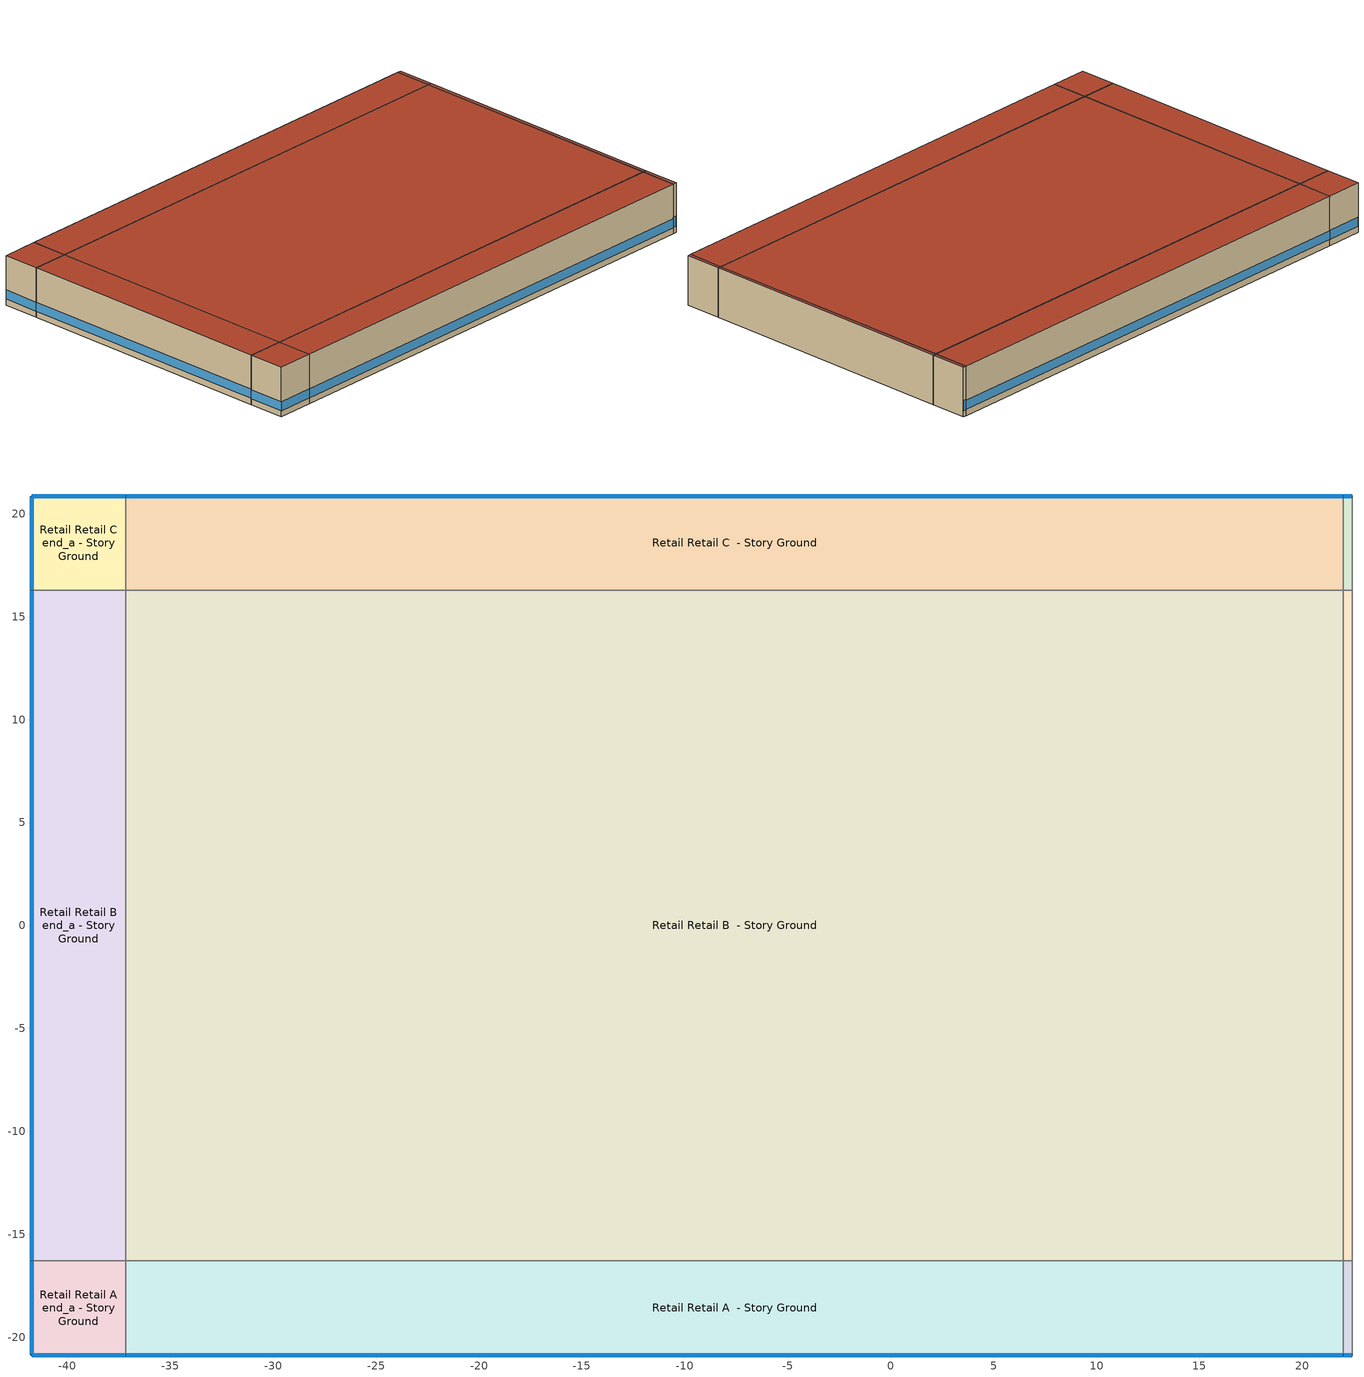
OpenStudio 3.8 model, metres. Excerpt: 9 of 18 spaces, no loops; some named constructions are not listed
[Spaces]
Retail Retail A end_a - Story Ground
 floor ground (Foundation F 126 Perim 914 Area 209): -41.74,-20.87 -41.74,-16.3 -37.16,-16.3 -37.16,-20.87 z0
 wall outside: -41.74,-16.3 -41.74,-20.87 -37.16,-20.87 z0:6.1
 wall to Retail Retail B end_a - Story Ground: -37.16,-16.3 -41.74,-16.3 z0:6.1
 wall to Retail Retail A  - Story Ground: -37.16,-20.87 -37.16,-16.3 z0:6.1
 window (Window U-1.01 SHGC 0.58): -41.74,-16.32 -41.74,-20.84 / -41.71,-20.87 -37.19,-20.87 z0.76:1.87
 roof outside: -37.16,-20.87 -37.16,-16.3 -41.74,-16.3 -41.74,-20.87 z6.1
Retail Retail B end_a - Story Ground
 floor ground (Foundation F 126 Perim 3259 Area 14901): -41.74,-16.3 -41.74,16.3 -37.16,16.3 -37.16,-16.3 z0
 wall outside: -41.74,16.3 -41.74,-16.3 z0:6.1
 wall to Retail Retail C end_a - Story Ground: -37.16,16.3 -41.74,16.3 z0:6.1
 wall to Retail Retail B  - Story Ground: -37.16,-16.3 -37.16,16.3 z0:6.1
 window (Window U-1.01 SHGC 0.58): -41.74,16.27 -41.74,-16.27 z0.76:1.86
 roof outside: -37.16,-16.3 -37.16,16.3 -41.74,16.3 -41.74,-16.3 z6.1
Retail Retail C end_a - Story Ground
 floor ground (Foundation F 126 Perim 914 Area 209): -41.74,16.3 -41.74,20.87 -37.16,20.87 -37.16,16.3 z0
 wall outside: -37.16,20.87 -41.74,20.87 -41.74,16.3 z0:6.1
 wall to Retail Retail C  - Story Ground: -37.16,16.3 -37.16,20.87 z0:6.1
 window (Window U-1.01 SHGC 0.58): -41.74,20.84 -41.74,16.32 / -37.19,20.87 -41.71,20.87 z0.76:1.87
 roof outside: -37.16,16.3 -37.16,20.87 -41.74,20.87 -41.74,16.3 z6.1
Retail Retail A  - Story Ground
 floor ground (Foundation F 126 Perim 5916 Area 27048): -37.16,-20.87 -37.16,-16.3 22,-16.3 22,-20.87 z0
 wall outside: -37.16,-20.87 22,-20.87 z0:6.1
 wall to Retail Retail B  - Story Ground: 22,-16.3 -37.16,-16.3 z0:6.1
 wall to Retail Entry A  - Story Ground: 22,-20.87 22,-16.3 z0:6.1
 window (Window U-1.01 SHGC 0.58): -37.14,-20.87 21.97,-20.87 z0.76:1.86
 roof outside: 22,-20.87 22,-16.3 -37.16,-16.3 -37.16,-20.87 z6.1
Retail Retail B  - Story Ground
 floor ground (Foundation F 126 Perim 0 Area 192816): -37.16,-16.3 -37.16,16.3 22,16.3 22,-16.3 z0
 wall to Retail Retail C  - Story Ground: 22,16.3 -37.16,16.3 z0:6.1
 wall to Retail Entry B  - Story Ground: 22,-16.3 22,16.3 z0:6.1
 roof outside: 22,-16.3 22,16.3 -37.16,16.3 -37.16,-16.3 z6.1
Retail Retail C  - Story Ground
 floor ground (Foundation F 126 Perim 5916 Area 27048): -37.16,16.3 -37.16,20.87 22,20.87 22,16.3 z0
 wall outside: 22,20.87 -37.16,20.87 z0:6.1
 wall to Retail Entry C  - Story Ground: 22,16.3 22,20.87 z0:6.1
 window (Window U-1.01 SHGC 0.58): 21.97,20.87 -37.14,20.87 z0.76:1.86
 roof outside: 22,16.3 22,20.87 -37.16,20.87 -37.16,16.3 z6.1
Retail Entry A  - Story Ground
 floor ground (Foundation F 126 Perim 043 Area 198): 22,-20.87 22,-16.3 22.43,-16.3 22.43,-20.87 z0
 wall outside: 22,-20.87 22.43,-20.87 z0:6.1
 wall to Retail Entry B  - Story Ground: 22.43,-16.3 22,-16.3 z0:6.1
 wall to Retail Point_of_Sale A  - Story Ground: 22.43,-20.87 22.43,-16.3 z0:6.1
 window (Window U-1.01 SHGC 0.58): 22.02,-20.87 22.4,-20.87 z0.76:2
 roof outside: 22.43,-20.87 22.43,-16.3 22,-16.3 22,-20.87 z6.1
Retail Entry B  - Story Ground
 floor ground (Foundation F 126 Perim 0 Area 1415): 22,-16.3 22,16.3 22.43,16.3 22.43,-16.3 z0
 wall to Retail Entry C  - Story Ground: 22.43,16.3 22,16.3 z0:6.1
 wall to Retail Point_of_Sale B  - Story Ground: 22.43,-16.3 22.43,16.3 z0:6.1
 roof outside: 22.43,-16.3 22.43,16.3 22,16.3 22,-16.3 z6.1
Retail Entry C  - Story Ground
 floor ground (Foundation F 126 Perim 043 Area 198): 22,16.3 22,20.87 22.43,20.87 22.43,16.3 z0
 wall outside: 22.43,20.87 22,20.87 z0:6.1
 wall to Retail Point_of_Sale C  - Story Ground: 22.43,16.3 22.43,20.87 z0:6.1
 window (Window U-1.01 SHGC 0.58): 22.4,20.87 22.02,20.87 z0.76:2
 roof outside: 22.43,16.3 22.43,20.87 22,20.87 22,16.3 z6.1
[Schedule:Ruleset]
Name | Default Day Schedule | Summer Design Day Schedule | Winter Design Day Schedule
Clothing Schedule | Clothing Schedule Default Winter Clothes
Retail Activity | Retail Activity Default | Retail Activity Summer Design Day | Retail Activity Winter Design Day
Mercantile_Retail BLDG_LIGHT_EndUseData | Mercantile_Retail BLDG_LIGHT_EndUseData Default | Mercantile_Retail BLDG_LIGHT_EndUseData Summer Design Day | Mercantile_Retail BLDG_LIGHT_EndUseData Winter Design Day
Mercantile_Retail BLDG_EQUIP_EndUseData | Mercantile_Retail BLDG_EQUIP_EndUseData Default | Mercantile_Retail BLDG_EQUIP_EndUseData Summer Design Day | Mercantile_Retail BLDG_EQUIP_EndUseData Winter Design Day
Retail Infil Half On | Retail Infil Half On Default | Retail Infil Half On Summer Design Day | Retail Infil Half On Winter Design Day
Mercantile_Retail BLDG_LIGHT_EndUseData BPR Adjusted | Mercantile_Retail BLDG_LIGHT_EndUseData Default 1 | Mercantile_Retail BLDG_LIGHT_EndUseData Summer Design Day 1 | Mercantile_Retail BLDG_LIGHT_EndUseData Winter Design Day 1
Mercantile_Retail BLDG_EQUIP_EndUseData BPR Adjusted | Mercantile_Retail BLDG_EQUIP_EndUseData Default 1 | Mercantile_Retail BLDG_EQUIP_EndUseData Summer Design Day 1 | Mercantile_Retail BLDG_EQUIP_EndUseData Winter Design Day 1
[Schedule:Day]
Clothing Schedule Default Winter Clothes; Mercantile_Retail BLDG_LIGHT_EndUseData Summer Design Day; Mercantile_Retail BLDG_EQUIP_EndUseData Summer Design Day; Retail Infil Half On Winter Design Day; Mercantile_Retail BLDG_LIGHT_EndUseData Summer Design Day 1; Mercantile_Retail BLDG_EQUIP_EndUseData Summer Design Day 1: 24, 0, 1
Clothing Schedule Summer Clothes: 24, 0, 0.5
Air Velocity Schedule Default: 24, 0, 0.2
Work Efficiency Schedule Default; Mercantile_Retail BLDG_LIGHT_EndUseData Winter Design Day; Mercantile_Retail BLDG_EQUIP_EndUseData Winter Design Day; Mercantile_Retail BLDG_LIGHT_EndUseData Winter Design Day 1; Mercantile_Retail BLDG_EQUIP_EndUseData Winter Design Day 1: 24, 0, 0
Retail Bldg Occ Sat Day: Average, 0, 45, 0.2, 1, 0, 0.175, 1, 15, 0.15, 1, 30, 0.125, 1, 45, 0.1, 2, 0, 0.075, 2, 15, 0.05, 2, 30, 0.025, 2, 45, 0, 3, 45, 0, 4, 0, 0.025, 4, 15, 0.05, 4, 30, 0.075, 4, 45, 0.1, 5, 0, 0.125, 5, 15, 0.15, 5, 30, 0.175, 5, 45, 0.2, 6, 0, 0.275, 6, 15, 0.35, 6, 30, 0.425, 6, 45, 0.5, 7, 0, 0.525, 7, 15, 0.55, 7, 30, 0.575, 7, 45, 0.6, 8, 0, 0.611111, 8, 15, 0.622222, 8, 30, 0.633333, 8, 45, 0.644444, 9, 0, 0.655556, 9, 15, 0.666667, 9, 30, 0.677778, 9, 45, 0.688889, 10, 0, 0.7, 10, 15, 0.711111, 10, 30, 0.722222, 10, 45, 0.733333, 11, 0, 0.744444, 11, 15, 0.755556, 11, 30, 0.766667, 11, 45, 0.777778, 12, 0, 0.788889, 12, 15, 0.8, 20, 45, 0.8, 21, 0, 0.75, 21, 15, 0.7, 21, 30, 0.65, 21, 45, 0.6, 22, 0, 0.5, 22, 15, 0.4, 22, 30, 0.3, 22, 45, 0.2, 24, 0, 0.2
Retail Bldg Occ Sun Day: Average, 4, 45, 0, 5, 0, 0.025, 5, 15, 0.05, 5, 30, 0.075, 5, 45, 0.1, 6, 0, 0.125, 6, 15, 0.15, 6, 30, 0.175, 6, 45, 0.2, 7, 15, 0.2, 7, 30, 0.208333, 7, 45, 0.216667, 8, 0, 0.225, 8, 15, 0.233333, 8, 30, 0.241667, 8, 45, 0.25, 9, 0, 0.258333, 9, 15, 0.266667, 9, 30, 0.275, 9, 45, 0.283333, 10, 0, 0.291667, 10, 15, 0.3, 10, 30, 0.308333, 10, 45, 0.316667, 11, 0, 0.325, 11, 15, 0.333333, 11, 30, 0.341667, 11, 45, 0.35, 12, 0, 0.358333, 12, 15, 0.366667, 12, 30, 0.375, 12, 45, 0.383333, 13, 0, 0.391667, 13, 15, 0.4, 20, 45, 0.4, 21, 0, 0.35, 21, 15, 0.3, 21, 30, 0.25, 21, 45, 0.2, 22, 0, 0.175, 22, 15, 0.15, 22, 30, 0.125, 22, 45, 0.1, 23, 0, 0.075, 23, 15, 0.05, 23, 30, 0.025, 23, 45, 0, 24, 0, 0
Retail Activity Default; autogen Retail Activity 0_day_sch; autogen Retail Activity 1_day_sch: Average, 24, 0, 120
Retail Activity Winter Design Day; Retail Activity Summer Design Day: 24, 0, 120
Mercantile_Retail BLDG_LIGHT_EndUseData Default: Average, 0, 15, 0.0949353, 0, 30, 0.0826573, 0, 45, 0.0804308, 1, 0, 0.0782042, 1, 15, 0.0759777, 1, 30, 0.0737512, 1, 45, 0.0718121, 2, 0, 0.069873, 2, 15, 0.0679339, 2, 30, 0.0659947, 2, 45, 0.0655365, 3, 0, 0.0650782, 3, 15, 0.0646199, 3, 30, 0.0641616, 3, 45, 0.0659415, 4, 0, 0.0677214, 4, 15, 0.0695013, 4, 30, 0.0712813, 4, 45, 0.0775099, 5, 0, 0.0837386, 5, 15, 0.0899672, 5, 30, 0.0961959, 5, 45, 0.112231, 6, 0, 0.128267, 6, 15, 0.144303, 6, 30, 0.160338, 6, 45, 0.216883, 7, 0, 0.273428, 7, 15, 0.329972, 7, 30, 0.386517, 7, 45, 0.482703, 8, 0, 0.578889, 8, 15, 0.675075, 8, 30, 0.771261, 8, 45, 0.813948, 9, 0, 0.856634, 9, 15, 0.899321, 9, 30, 0.942007, 9, 45, 0.949002, 10, 0, 0.955997, 10, 15, 0.962992, 10, 30, 0.969987, 10, 45, 0.970167, 11, 0, 0.970348, 11, 15, 0.970528, 11, 30, 0.970708, 11, 45, 0.970744, 12, 0, 0.970781, 12, 15, 0.970817, 12, 30, 0.970854, 12, 45, 0.970914, 13, 0, 0.970973, 13, 15, 0.971033, 13, 30, 0.971093, 13, 45, 0.971154, 14, 0, 0.971215, 14, 15, 0.971276, 14, 30, 0.971337, 14, 45, 0.971338, 15, 0, 0.971338, 15, 15, 0.971339, 15, 30, 0.97134, 15, 45, 0.971347, 16, 0, 0.971355, 16, 15, 0.971362, 16, 30, 0.971369, 16, 45, 0.971331, 17, 0, 0.971293, 17, 15, 0.971255, 17, 30, 0.971217, 17, 45, 0.971133, 18, 0, 0.971049, 18, 15, 0.970964, 18, 30, 0.97088, 18, 45, 0.970731, 19, 0, 0.970582, 19, 15, 0.970434, 19, 30, 0.970285, 19, 45, 0.969479, 20, 0, 0.968674, 20, 15, 0.967868, 20, 30, 0.967063, 20, 45, 0.935605, 21, 0, 0.904148, 21, 15, 0.872691, 21, 30, 0.841234, 21, 45, 0.733932, 22, 0, 0.626629, 22, 15, 0.519327, 22, 30, 0.412025, 22, 45, 0.341961, 23, 0, 0.271897, 23, 15, 0.201833, 23, 30, 0.131769, 23, 45, 0.119491, 24, 0, 0.107213
Mercantile_Retail BLDG_LIGHT_EndUseData Sun Day: Average, 0, 15, 0.148534, 0, 30, 0.165665, 0, 45, 0, 1, 0, 0.199927, 1, 15, 0.217058, 1, 30, 0.234189, 1, 45, 0.25132, 2, 0, 0.268451, 2, 15, 0.285582, 2, 30, 0.302713, 2, 45, 0.319844, 3, 0, 0.336975, 3, 15, 0.354106, 3, 30, 0.371237, 3, 45, 0.388368, 4, 0, 0.405499, 4, 15, 0.42263, 4, 30, 0.439761, 4, 45, 0.456892, 5, 0, 0.547289, 5, 15, 0.637685, 5, 30, 0.728082, 5, 45, 0.818479, 6, 0, 0.855294, 6, 15, 0.892109, 6, 30, 0.928924, 6, 45, 0.965739, 7, 0, 0.966679, 7, 15, 0.967618, 7, 30, 0.968558, 7, 45, 0.969498, 8, 0, 0.969515, 8, 15, 0.969532, 8, 30, 0.96955, 8, 45, 0.969567, 9, 0, 0.969584, 9, 15, 0.969602, 9, 30, 0.969619, 9, 45, 0.969636, 10, 0, 0.969654, 10, 15, 0.969671, 10, 30, 0.969688, 10, 45, 0.969706, 11, 0, 0.969723, 11, 15, 0.96974, 11, 30, 0.969758, 11, 45, 0.969775, 12, 0, 0.969792, 12, 15, 0.96981, 12, 30, 0.969827, 12, 45, 0.969844, 13, 0, 0.969938, 13, 15, 0.970031, 13, 30, 0.970125, 13, 45, 0.970218, 14, 0, 0.970233, 14, 15, 0.970248, 14, 30, 0.970264, 14, 45, 0.970279, 15, 0, 0.970226, 15, 15, 0.970174, 15, 30, 0.970121, 15, 45, 0.970069, 16, 0, 0.970051, 16, 15, 0.970034, 16, 30, 0.970016, 16, 45, 0.969999, 17, 0, 0.969981, 17, 15, 0.969963, 17, 30, 0.969946, 17, 45, 0.969928, 18, 0, 0.969911, 18, 15, 0.969893, 18, 30, 0.969876, 18, 45, 0.969858, 19, 0, 0.969841, 19, 15, 0.969823, 19, 30, 0.969806, 19, 45, 0.969788, 20, 0, 0.969771, 20, 15, 0.969753, 20, 30, 0.969736, 20, 45, 0.969718, 21, 0, 0.969173, 21, 15, 0.968628, 21, 30, 0.968083, 21, 45, 0.967538, 22, 0, 0.959016, 22, 15, 0.950493, 22, 30, 0.94197, 22, 45, 0.933447, 23, 0, 0.895457, 23, 15, 0.857466, 23, 30, 0.819475, 23, 45, 0.781484, 24, 0, 0.72951
Mercantile_Retail BLDG_EQUIP_EndUseData Default: Average, 0, 15, 0.46285, 0, 30, 0.455475, 0, 45, 0.4481, 1, 0, 0.446582, 1, 15, 0.445064, 1, 30, 0.443545, 1, 45, 0.442027, 2, 0, 0.440509, 2, 15, 0.438991, 2, 30, 0.437473, 2, 45, 0.435955, 3, 0, 0.434436, 3, 15, 0.432918, 3, 30, 0.4314, 3, 45, 0.428325, 4, 0, 0.42525, 4, 15, 0.422175, 4, 30, 0.4191, 4, 45, 0.4186, 5, 0, 0.4181, 5, 15, 0.4176, 5, 30, 0.4171, 5, 45, 0.417625, 6, 0, 0.41815, 6, 15, 0.418675, 6, 30, 0.4192, 6, 45, 0.420075, 7, 0, 0.42095, 7, 15, 0.421825, 7, 30, 0.4227, 7, 45, 0.425075, 8, 0, 0.42745, 8, 15, 0.429825, 8, 30, 0.4322, 8, 45, 0.4372, 9, 0, 0.4422, 9, 15, 0.4472, 9, 30, 0.4522, 9, 45, 0.46335, 10, 0, 0.4745, 10, 15, 0.48565, 10, 30, 0.4968, 10, 45, 0.5121, 11, 0, 0.5274, 11, 15, 0.5427, 11, 30, 0.558, 11, 37, 0.6308, 11, 52, 0.647975, 12, 7, 0.66515, 12, 22, 0.682325, 12, 37, 0.6995, 12, 52, 0.712125, 13, 7, 0.72475, 13, 22, 0.737375, 13, 37, 0.75, 13, 52, 0.75605, 14, 7, 0.7621, 14, 22, 0.76815, 14, 37, 0.7742, 14, 52, 0.776275, 15, 7, 0.77835, 15, 22, 0.780425, 15, 37, 0.7825, 15, 52, 0.783725, 16, 7, 0.78495, 16, 22, 0.786175, 16, 37, 0.7874, 16, 45, 0.7933, 17, 0, 0.789075, 17, 15, 0.78485, 17, 30, 0.780625, 17, 45, 0.7764, 18, 0, 0.768975, 18, 15, 0.76155, 18, 30, 0.754125, 18, 45, 0.7467, 19, 0, 0.735225, 19, 15, 0.72375, 19, 30, 0.712275, 19, 45, 0.7008, 20, 0, 0.686175, 20, 15, 0.67155, 20, 30, 0.656925, 20, 45, 0.6423, 21, 0, 0.62796, 21, 15, 0.61362, 21, 30, 0.59928, 21, 45, 0.58494, 22, 0, 0.571605, 22, 15, 0.55827, 22, 30, 0.544935, 22, 45, 0.5316, 23, 0, 0.5181, 23, 15, 0.5046, 23, 30, 0.4911, 23, 45, 0.4776, 24, 0, 0.470225
Mercantile_Retail BLDG_EQUIP_EndUseData Wknd Day; autogen Schedule Rule 7 1_day_sch: Average, 0, 15, 0.164575, 0, 30, 0.137827, 0, 45, 0.133779, 1, 0, 0.129731, 1, 15, 0.125682, 1, 30, 0.121634, 1, 45, 0.114223, 2, 0, 0.106812, 2, 15, 0.0994016, 2, 30, 0.0919909, 2, 45, 0.0845116, 3, 0, 0.0770322, 3, 15, 0.0695529, 3, 30, 0.0620736, 3, 45, 0.0568587, 4, 0, 0.0516437, 4, 15, 0.0464288, 4, 30, 0.0412139, 4, 45, 0.0397729, 5, 0, 0.0383319, 5, 15, 0.036891, 5, 30, 0.03545, 5, 45, 0.0404591, 6, 0, 0.0454682, 6, 15, 0.0504772, 6, 30, 0.0554863, 6, 45, 0.062897, 7, 0, 0.0703077, 7, 15, 0.0777184, 7, 30, 0.0851291, 7, 45, 0.0941866, 8, 0, 0.103244, 8, 15, 0.112302, 8, 30, 0.121359, 8, 45, 0.13323, 9, 0, 0.145101, 9, 15, 0.156972, 9, 30, 0.168843, 9, 45, 0.175842, 10, 0, 0.182841, 10, 15, 0.18984, 10, 30, 0.196839, 10, 45, 0.204249, 11, 0, 0.21166, 11, 15, 0.219071, 11, 30, 0.226481, 11, 45, 0.240342, 12, 0, 0.254203, 12, 15, 0.268064, 12, 30, 0.281924, 12, 45, 0.300657, 13, 0, 0.319389, 13, 15, 0.338122, 13, 30, 0.356855, 13, 45, 0.380116, 14, 0, 0.403377, 14, 15, 0.426639, 14, 30, 0.4499, 14, 45, 0.478102, 15, 0, 0.506304, 15, 15, 0.534506, 15, 30, 0.562707, 15, 45, 0.584116, 16, 0, 0.605525, 16, 15, 0.626933, 16, 30, 0.648342, 16, 45, 0.660899, 17, 0, 0.673456, 17, 15, 0.686013, 17, 30, 0.69857, 17, 45, 0.701178, 18, 0, 0.703785, 18, 15, 0.706393, 18, 30, 0.709, 18, 45, 0.702687, 19, 0, 0.696374, 19, 15, 0.690062, 19, 30, 0.683749, 19, 45, 0.668104, 20, 0, 0.652459, 20, 15, 0.636814, 20, 30, 0.62117, 20, 45, 0.596879, 21, 0, 0.572588, 21, 15, 0.548298, 21, 30, 0.524007, 21, 45, 0.4921, 22, 0, 0.460193, 22, 15, 0.428286, 22, 30, 0.396378, 22, 45, 0.358488, 23, 0, 0.320597, 23, 15, 0.282707, 23, 30, 0.244816, 23, 45, 0.218069, 24, 0, 0.191322
Retail Infil Half On Default; Retail Infil Half On Summer Design Day: 6, 0, 1, 21, 0, 0.5, 24, 0, 1
Retail Infil Half On Sat Day: 6, 0, 1, 22, 0, 0.5, 24, 0, 1
Retail Infil Half On Sun Day: 8, 0, 1, 17, 0, 0.5, 24, 0, 1
Retail HtgSetp Sat Day: Average, 2, 15, 19.4444, 3, 15, 15, 24, 0, 19.4444
Retail HtgSetp Sun Day: Average, 4, 15, 15, 23, 15, 19.4444, 24, 0, 15
Retail ClgSetp Sat Day: Average, 2, 15, 22.7778, 3, 15, 22.7778, 24, 0, 22.7778
Retail ClgSetp Sun Day: Average, 4, 15, 22.7778, 23, 15, 22.7778, 24, 0, 22.7778
Building Hours of Operation NonResidential Saturday; Building Hours of Operation NonResidential Sunday: 6, 15, 0, 22, 15, 1, 24, 0, 0
autogen Mercantile_Retail BLDG_LIGHT_EndUseData 1_day_sch: Average, 0, 15, 0.0329501, 0, 30, 0.0198038, 0, 45, 0.0174198, 1, 0, 0.0150358, 1, 15, 0.0126519, 1, 30, 0.0102679, 1, 45, 0.00819161, 2, 0, 0.00611536, 2, 15, 0.0040391, 2, 30, 0.00196284, 2, 45, 0.00147213, 3, 0, 0.000981422, 3, 15, 0.000490711, 3, 30, 0, 3, 45, 0.00190581, 4, 0, 0.00381163, 4, 15, 0.00571744, 4, 30, 0.00762326, 4, 45, 0.0142924, 5, 0, 0.0209616, 5, 15, 0.0276308, 5, 30, 0.0343, 5, 45, 0.0514696, 6, 0, 0.0686393, 6, 15, 0.0858089, 6, 30, 0.102979, 6, 45, 0.163522, 7, 0, 0.224066, 7, 15, 0.28461, 7, 30, 0.345154, 7, 45, 0.448142, 8, 0, 0.551131, 8, 15, 0.65412, 8, 30, 0.757108, 8, 45, 0.802814, 9, 0, 0.84852, 9, 15, 0.894225, 9, 30, 0.939931, 9, 45, 0.94742, 10, 0, 0.95491, 10, 15, 0.9624, 10, 30, 0.969889, 10, 45, 0.970082, 11, 0, 0.970275, 11, 15, 0.970468, 11, 30, 0.970661, 11, 45, 0.9707, 12, 0, 0.970739, 12, 15, 0.970778, 12, 30, 0.970817, 12, 45, 0.970881, 13, 0, 0.970945, 13, 15, 0.971009, 13, 30, 0.971073, 13, 45, 0.971138, 14, 0, 0.971204, 14, 15, 0.971269, 14, 30, 0.971334, 14, 45, 0.971335, 15, 0, 0.971336, 15, 15, 0.971337, 15, 30, 0.971338, 15, 45, 0.971346, 16, 0, 0.971354, 16, 15, 0.971361, 16, 30, 0.971369, 16, 45, 0.971329, 17, 0, 0.971288, 17, 15, 0.971247, 17, 30, 0.971207, 17, 45, 0.971116, 18, 0, 0.971026, 18, 15, 0.970936, 18, 30, 0.970845, 18, 45, 0.970686, 19, 0, 0.970527, 19, 15, 0.970367, 19, 30, 0.970208, 19, 45, 0.969345, 20, 0, 0.968483, 20, 15, 0.96762, 20, 30, 0.966758, 20, 45, 0.933076, 21, 0, 0.899394, 21, 15, 0.865712, 21, 30, 0.83203, 21, 45, 0.717139, 22, 0, 0.602248, 22, 15, 0.487357, 22, 30, 0.372466, 22, 45, 0.297447, 23, 0, 0.222427, 23, 15, 0.147408, 23, 30, 0.0723891, 23, 45, 0.0592428, 24, 0, 0.0460965
autogen Retail FRONT ENTRY COOLING 0_day_sch; autogen Retail FRONT ENTRY COOLING 1_day_sch: Average, 24, 0, 90
Mercantile_Retail BLDG_LIGHT_EndUseData Default 1: No, 0, 15, 0.0329501, 0, 30, 0.0198038, 0, 45, 0.0174198, 1, 0, 0.0150358, 1, 15, 0.0126519, 1, 30, 0.0102679, 1, 45, 0.00819161, 2, 0, 0.00611536, 2, 15, 0.0040391, 2, 30, 0.00196284, 2, 45, 0.00147213, 3, 0, 0.000981422, 3, 15, 0.000490711, 3, 30, 0, 3, 45, 0.00190581, 4, 0, 0.00381163, 4, 15, 0.00571744, 4, 30, 0.00762326, 4, 45, 0.0142924, 5, 0, 0.0209616, 5, 15, 0.0276308, 5, 30, 0.0343, 5, 45, 0.0514696, 6, 0, 0.0686393, 6, 15, 0.0858089, 6, 30, 0.102979, 6, 45, 0.163522, 7, 0, 0.224066, 7, 15, 0.28461, 7, 30, 0.345154, 7, 45, 0.448142, 8, 0, 0.551131, 8, 15, 0.65412, 8, 30, 0.757108, 8, 45, 0.802814, 9, 0, 0.84852, 9, 15, 0.894225, 9, 30, 0.939931, 9, 45, 0.94742, 10, 0, 0.95491, 10, 15, 0.9624, 10, 30, 0.969889, 10, 45, 0.970082, 11, 0, 0.970275, 11, 15, 0.970468, 11, 30, 0.970661, 11, 45, 0.9707, 12, 0, 0.970739, 12, 15, 0.970778, 12, 30, 0.970817, 12, 45, 0.970881, 13, 0, 0.970945, 13, 15, 0.971009, 13, 30, 0.971073, 13, 45, 0.971138, 14, 0, 0.971204, 14, 15, 0.971269, 14, 30, 0.971334, 14, 45, 0.971335, 15, 0, 0.971336, 15, 15, 0.971337, 15, 30, 0.971338, 15, 45, 0.971346, 16, 0, 0.971354, 16, 15, 0.971361, 16, 30, 0.971369, 16, 45, 0.971329, 17, 0, 0.971288, 17, 15, 0.971247, 17, 30, 0.971207, 17, 45, 0.971116, 18, 0, 0.971026, 18, 15, 0.970936, 18, 30, 0.970845, 18, 45, 0.970686, 19, 0, 0.970527, 19, 15, 0.970367, 19, 30, 0.970208, 19, 45, 0.969345, 20, 0, 0.968483, 20, 15, 0.96762, 20, 30, 0.966758, 20, 45, 0.933076, 21, 0, 0.899394, 21, 15, 0.865712, 21, 30, 0.83203, 21, 45, 0.717139, 22, 0, 0.602248, 22, 15, 0.487357, 22, 30, 0.372466, 22, 45, 0.297447, 23, 0, 0.222427, 23, 15, 0.147408, 23, 30, 0.0723891, 23, 45, 0.0592428, 24, 0, 0.0460965
Mercantile_Retail BLDG_EQUIP_EndUseData Default 1: No, 0, 15, 0.131315, 0, 30, 0.116541, 0, 45, 0.101767, 1, 0, 0.0987254, 1, 15, 0.0956841, 1, 30, 0.0926427, 1, 45, 0.0896014, 2, 0, 0.08656, 2, 15, 0.0835187, 2, 30, 0.0804773, 2, 45, 0.077436, 3, 0, 0.0743946, 3, 15, 0.0713533, 3, 30, 0.0683119, 3, 45, 0.0621518, 4, 0, 0.0559918, 4, 15, 0.0498317, 4, 30, 0.0436716, 4, 45, 0.0426699, 5, 0, 0.0416683, 5, 15, 0.0406666, 5, 30, 0.039665, 5, 45, 0.0407167, 6, 0, 0.0417684, 6, 15, 0.0428202, 6, 30, 0.0438719, 6, 45, 0.0456248, 7, 0, 0.0473776, 7, 15, 0.0491305, 7, 30, 0.0508834, 7, 45, 0.0556412, 8, 0, 0.060399, 8, 15, 0.0651568, 8, 30, 0.0699146, 8, 45, 0.079931, 9, 0, 0.0899474, 9, 15, 0.0999638, 9, 30, 0.10998, 9, 45, 0.132317, 10, 0, 0.154653, 10, 15, 0.17699, 10, 30, 0.199327, 10, 45, 0.229977, 11, 0, 0.260627, 11, 15, 0.291277, 11, 30, 0.321928, 11, 37, 0.467767, 11, 52, 0.502173, 12, 7, 0.536579, 12, 22, 0.570986, 12, 37, 0.605392, 12, 52, 0.630684, 13, 7, 0.655975, 13, 22, 0.681266, 13, 37, 0.706558, 13, 52, 0.718678, 14, 7, 0.730798, 14, 22, 0.742917, 14, 37, 0.755037, 14, 52, 0.759194, 15, 7, 0.763351, 15, 22, 0.767508, 15, 37, 0.771665, 15, 52, 0.774119, 16, 7, 0.776573, 16, 22, 0.779027, 16, 37, 0.781481, 16, 45, 0.7933, 17, 0, 0.784836, 17, 15, 0.776372, 17, 30, 0.767908, 17, 45, 0.759445, 18, 0, 0.74457, 18, 15, 0.729696, 18, 30, 0.714821, 18, 45, 0.699947, 19, 0, 0.676959, 19, 15, 0.653972, 19, 30, 0.630984, 19, 45, 0.607996, 20, 0, 0.578698, 20, 15, 0.5494, 20, 30, 0.520102, 20, 45, 0.490804, 21, 0, 0.462077, 21, 15, 0.43335, 21, 30, 0.404623, 21, 45, 0.375896, 22, 0, 0.349182, 22, 15, 0.322468, 22, 30, 0.295755, 22, 45, 0.269041, 23, 0, 0.241997, 23, 15, 0.214952, 23, 30, 0.187908, 23, 45, 0.160864, 24, 0, 0.146089
Zone Retail Retail B  - Story Ground PSZ-AC Occ Sch Sunday 2: 6, 0, 0, 22, 15, 1, 24, 0, 0
Zone Retail Retail B  - Story Ground PSZ-AC Occ Sch Saturday 2: 1, 15, 1, 5, 0, 0, 24, 0, 1
Infiltration HVAC Off Schedule Schedule Day 0 1: 6, 0, 1, 22, 15, 0, 24, 0, 1
Infiltration HVAC Off Schedule Schedule Day 2: 1, 15, 0, 5, 0, 1, 24, 0, 0
[Schedule:Rule]
Name | Schedule Ruleset | Rule Order | Day Schedule | Date Specification Type | Start Month | Start Day | End Month | End Day | Apply Sunday | Apply Saturday | Apply Monday | Apply Tuesday | Apply Wednesday | Apply Thursday | Apply Friday | Specific Month 1 | Specific Day 1 | Specific Month 2 | Specific Day 2 | Specific Month 3 | Specific Day 3 | Specific Month 4 | Specific Day 4 | Specific Month 5 | Specific Day 5 | Specific Month 6 | Specific Day 6 | Specific Month 7 | Specific Day 7 | Specific Month 8 | Specific Day 8 | Specific Month 9 | Specific Day 9 | Specific Month 10 | Specific Day 10 | Specific Month 11 | Specific Day 11 | Specific Month 12 | Specific Day 12 | Specific Month 13 | Specific Day 13 | Specific Month 14 | Specific Day 14 | Specific Month 15 | Specific Day 15 | Specific Month 16 | Specific Day 16 | Specific Month 17 | Specific Day 17 | Specific Month 18 | Specific Day 18 | Specific Month 19 | Specific Day 19 | Specific Month 20 | Specific Day 20 | Specific Month 21 | Specific Day 21 | Specific Month 22 | Specific Day 22 | Specific Month 23 | Specific Day 23 | Specific Month 24 | Specific Day 24 | Specific Month 25 | Specific Day 25 | Specific Month 26 | Specific Day 26 | Specific Month 27 | Specific Day 27 | Specific Month 28 | Specific Day 28 | Specific Month 29 | Specific Day 29 | Specific Month 30 | Specific Day 30 | Specific Month 31 | Specific Day 31 | Specific Month 32 | Specific Day 32 | Specific Month 33 | Specific Day 33 | Specific Month 34 | Specific Day 34 | Specific Month 35 | Specific Day 35 | Specific Month 36 | Specific Day 36 | Specific Month 37 | Specific Day 37 | Specific Month 38 | Specific Day 38 | Specific Month 39 | Specific Day 39 | Specific Month 40 | Specific Day 40 | Specific Month 41 | Specific Day 41 | Specific Month 42 | Specific Day 42 | Specific Month 43 | Specific Day 43 | Specific Month 44 | Specific Day 44 | Specific Month 45 | Specific Day 45 | Specific Month 46 | Specific Day 46 | Specific Month 47 | Specific Day 47 | Specific Month 48 | Specific Day 48 | Specific Month 49 | Specific Day 49 | Specific Month 50 | Specific Day 50 | Specific Month 51 | Specific Day 51 | Specific Month 52 | Specific Day 52
Schedule Rule 1 | Clothing Schedule | 0 | Clothing Schedule Summer Clothes | DateRange | 5 | 1 | 9 | 30
Schedule Rule 5 | Mercantile_Retail BLDG_LIGHT_EndUseData | 0 | Mercantile_Retail BLDG_LIGHT_EndUseData Sun Day | DateRange | 1 | 1 | 12 | 31 | Yes
Schedule Rule 7 | Mercantile_Retail BLDG_EQUIP_EndUseData | 0 | Mercantile_Retail BLDG_EQUIP_EndUseData Wknd Day | DateRange | 1 | 1 | 12 | 31 | Yes | Yes
Schedule Rule 8 | Retail Infil Half On | 1 | Retail Infil Half On Sat Day | DateRange | 1 | 1 | 12 | 31 |  | Yes
Schedule Rule 9 | Retail Infil Half On | 0 | Retail Infil Half On Sun Day | DateRange | 1 | 1 | 12 | 31 | Yes
autogen Schedule Rule 7 1 | Mercantile_Retail BLDG_EQUIP_EndUseData | 1 | autogen Schedule Rule 7 1_day_sch | SpecificDates |  |  |  |  | Yes | Yes | Yes | Yes | Yes | Yes | Yes | 1 | 7 | 1 | 14 | 1 | 21 | 1 | 28 | 2 | 4 | 2 | 11 | 2 | 18 | 2 | 25 | 3 | 4 | 3 | 11 | 3 | 18 | 3 | 25 | 4 | 1 | 4 | 8 | 4 | 15 | 4 | 22 | 4 | 29 | 5 | 6 | 5 | 13 | 5 | 20 | 5 | 27 | 6 | 3 | 6 | 10 | 6 | 17 | 6 | 24 | 7 | 1 | 7 | 8 | 7 | 15 | 7 | 22 | 7 | 29 | 8 | 5 | 8 | 12 | 8 | 19 | 8 | 26 | 9 | 2 | 9 | 9 | 9 | 16 | 9 | 23 | 9 | 30 | 10 | 7 | 10 | 14 | 10 | 21 | 10 | 28 | 11 | 4 | 11 | 11 | 11 | 18 | 11 | 25 | 12 | 2 | 12 | 9 | 12 | 16 | 12 | 23 | 12 | 30
autogen Mercantile_Retail BLDG_LIGHT_EndUseData 1 | Mercantile_Retail BLDG_LIGHT_EndUseData | 1 | autogen Mercantile_Retail BLDG_LIGHT_EndUseData 1_day_sch | SpecificDates |  |  |  |  | Yes | Yes | Yes | Yes | Yes | Yes | Yes | 1 | 6 | 1 | 13 | 1 | 20 | 1 | 27 | 2 | 3 | 2 | 10 | 2 | 17 | 2 | 24 | 3 | 3 | 3 | 10 | 3 | 17 | 3 | 24 | 3 | 31 | 4 | 7 | 4 | 14 | 4 | 21 | 4 | 28 | 5 | 5 | 5 | 12 | 5 | 19 | 5 | 26 | 6 | 2 | 6 | 9 | 6 | 16 | 6 | 23 | 6 | 30 | 7 | 7 | 7 | 14 | 7 | 21 | 7 | 28 | 8 | 4 | 8 | 11 | 8 | 18 | 8 | 25 | 9 | 1 | 9 | 8 | 9 | 15 | 9 | 22 | 9 | 29 | 10 | 6 | 10 | 13 | 10 | 20 | 10 | 27 | 11 | 3 | 11 | 10 | 11 | 17 | 11 | 24 | 12 | 1 | 12 | 8 | 12 | 15 | 12 | 22 | 12 | 29
autogen Retail Activity 0 | Retail Activity | 0 | autogen Retail Activity 0_day_sch | SpecificDates |  |  |  |  | Yes | Yes | Yes | Yes | Yes | Yes | Yes | 1 | 6 | 1 | 13 | 1 | 20 | 1 | 27 | 2 | 3 | 2 | 10 | 2 | 17 | 2 | 24 | 3 | 3 | 3 | 10 | 3 | 17 | 3 | 24 | 3 | 31 | 4 | 7 | 4 | 14 | 4 | 21 | 4 | 28 | 5 | 5 | 5 | 12 | 5 | 19 | 5 | 26 | 6 | 2 | 6 | 9 | 6 | 16 | 6 | 23 | 6 | 30 | 7 | 7 | 7 | 14 | 7 | 21 | 7 | 28 | 8 | 4 | 8 | 11 | 8 | 18 | 8 | 25 | 9 | 1 | 9 | 8 | 9 | 15 | 9 | 22 | 9 | 29 | 10 | 6 | 10 | 13 | 10 | 20 | 10 | 27 | 11 | 3 | 11 | 10 | 11 | 17 | 11 | 24 | 12 | 1 | 12 | 8 | 12 | 15 | 12 | 22 | 12 | 29
autogen Retail Activity 1 | Retail Activity | 1 | autogen Retail Activity 1_day_sch | SpecificDates |  |  |  |  | Yes | Yes | Yes | Yes | Yes | Yes | Yes | 1 | 7 | 1 | 14 | 1 | 21 | 1 | 28 | 2 | 4 | 2 | 11 | 2 | 18 | 2 | 25 | 3 | 4 | 3 | 11 | 3 | 18 | 3 | 25 | 4 | 1 | 4 | 8 | 4 | 15 | 4 | 22 | 4 | 29 | 5 | 6 | 5 | 13 | 5 | 20 | 5 | 27 | 6 | 3 | 6 | 10 | 6 | 17 | 6 | 24 | 7 | 1 | 7 | 8 | 7 | 15 | 7 | 22 | 7 | 29 | 8 | 5 | 8 | 12 | 8 | 19 | 8 | 26 | 9 | 2 | 9 | 9 | 9 | 16 | 9 | 23 | 9 | 30 | 10 | 7 | 10 | 14 | 10 | 21 | 10 | 28 | 11 | 4 | 11 | 11 | 11 | 18 | 11 | 25 | 12 | 2 | 12 | 9 | 12 | 16 | 12 | 23 | 12 | 30
Schedule Rule 14 | Mercantile_Retail BLDG_LIGHT_EndUseData BPR Adjusted | 0 | Mercantile_Retail BLDG_LIGHT_EndUseData Sun Day | DateRange | 1 | 1 | 12 | 31 | Yes
autogen Mercantile_Retail BLDG_LIGHT_EndUseData 2 | Mercantile_Retail BLDG_LIGHT_EndUseData BPR Adjusted | 1 | autogen Mercantile_Retail BLDG_LIGHT_EndUseData 1_day_sch | SpecificDates |  |  |  |  | Yes | Yes | Yes | Yes | Yes | Yes | Yes | 1 | 6 | 1 | 13 | 1 | 20 | 1 | 27 | 2 | 3 | 2 | 10 | 2 | 17 | 2 | 24 | 3 | 3 | 3 | 10 | 3 | 17 | 3 | 24 | 3 | 31 | 4 | 7 | 4 | 14 | 4 | 21 | 4 | 28 | 5 | 5 | 5 | 12 | 5 | 19 | 5 | 26 | 6 | 2 | 6 | 9 | 6 | 16 | 6 | 23 | 6 | 30 | 7 | 7 | 7 | 14 | 7 | 21 | 7 | 28 | 8 | 4 | 8 | 11 | 8 | 18 | 8 | 25 | 9 | 1 | 9 | 8 | 9 | 15 | 9 | 22 | 9 | 29 | 10 | 6 | 10 | 13 | 10 | 20 | 10 | 27 | 11 | 3 | 11 | 10 | 11 | 17 | 11 | 24 | 12 | 1 | 12 | 8 | 12 | 15 | 12 | 22 | 12 | 29
Schedule Rule 15 | Mercantile_Retail BLDG_EQUIP_EndUseData BPR Adjusted | 0 | Mercantile_Retail BLDG_EQUIP_EndUseData Wknd Day | DateRange | 1 | 1 | 12 | 31 | Yes | Yes
autogen Schedule Rule 7 2 | Mercantile_Retail BLDG_EQUIP_EndUseData BPR Adjusted | 1 | autogen Schedule Rule 7 1_day_sch | SpecificDates |  |  |  |  | Yes | Yes | Yes | Yes | Yes | Yes | Yes | 1 | 7 | 1 | 14 | 1 | 21 | 1 | 28 | 2 | 4 | 2 | 11 | 2 | 18 | 2 | 25 | 3 | 4 | 3 | 11 | 3 | 18 | 3 | 25 | 4 | 1 | 4 | 8 | 4 | 15 | 4 | 22 | 4 | 29 | 5 | 6 | 5 | 13 | 5 | 20 | 5 | 27 | 6 | 3 | 6 | 10 | 6 | 17 | 6 | 24 | 7 | 1 | 7 | 8 | 7 | 15 | 7 | 22 | 7 | 29 | 8 | 5 | 8 | 12 | 8 | 19 | 8 | 26 | 9 | 2 | 9 | 9 | 9 | 16 | 9 | 23 | 9 | 30 | 10 | 7 | 10 | 14 | 10 | 21 | 10 | 28 | 11 | 4 | 11 | 11 | 11 | 18 | 11 | 25 | 12 | 2 | 12 | 9 | 12 | 16 | 12 | 23 | 12 | 30
